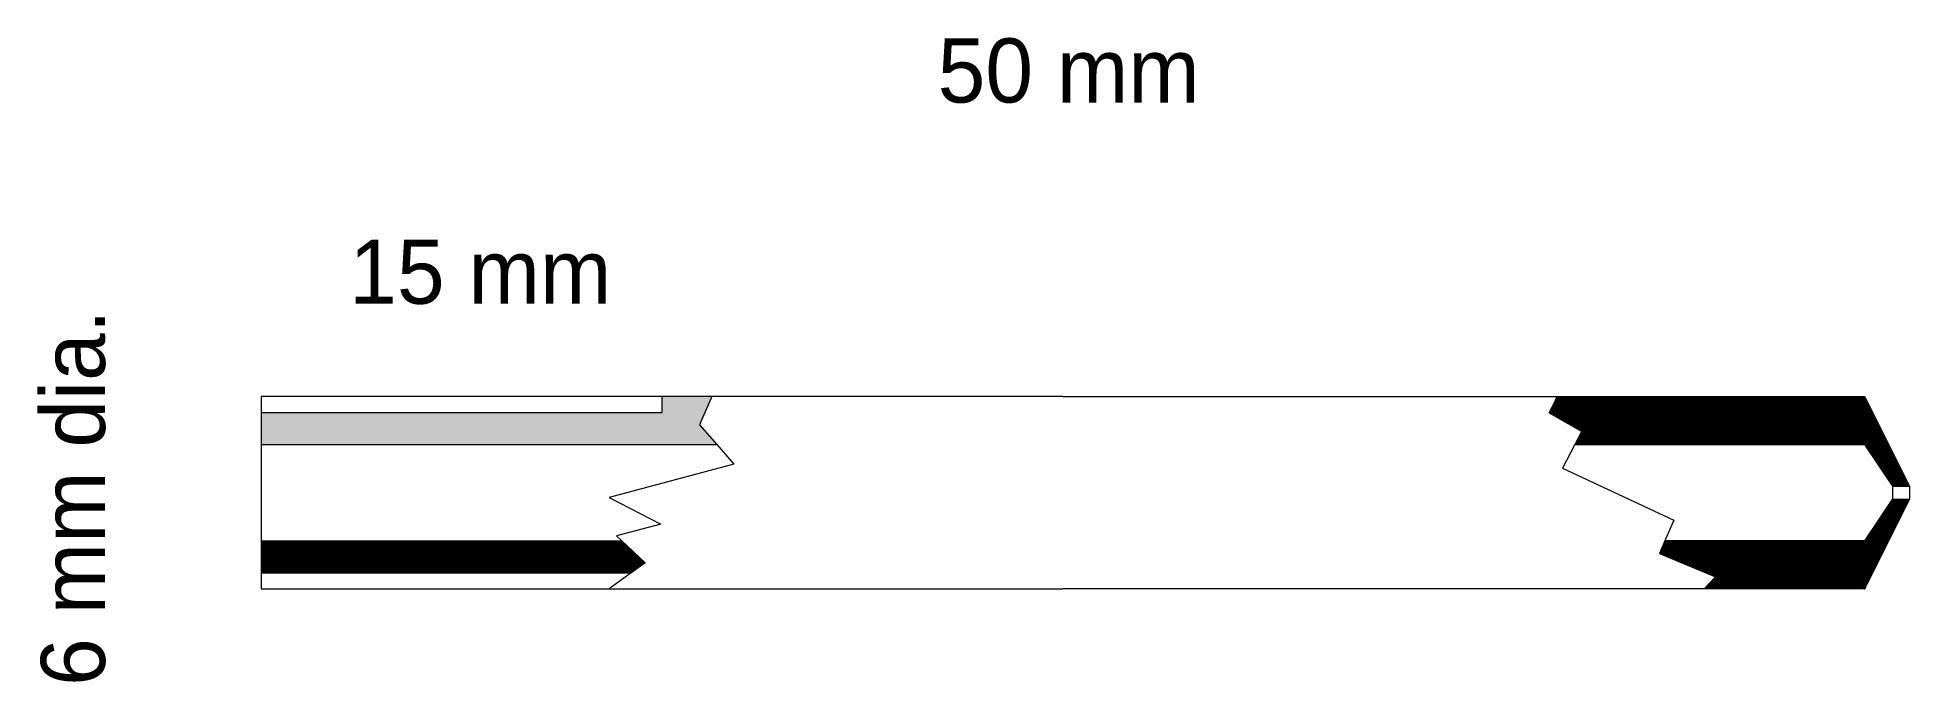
# Model space of a CAD drawing. Header units: millimetres. Extents: x -2698 to 3140, y -389 to 1620.
import ezdxf

# ---------------------------------------------------------------- set-up
doc = ezdxf.new("R2010")
doc.units = ezdxf.units.MM
doc.linetypes.add('CENTER', pattern=[50.8, 31.75, -6.35, 6.35, -6.35])
doc.layers.get('0').update_dxf_attribs({"linetype": 'CONTINUOUS', "lineweight": 0})
pattern_1 = [(45, (0, 0), (-0.0883883476, 0.0883883476), [])]

msp = doc.modelspace()

# ---------------------------------------------------------------- hatches: boundary and pattern name
at = {"lineweight": 5}
h = msp.add_hatch(dxfattribs=at)
h.set_pattern_fill('ANSI31', color=256, scale=50, style=0)
h.set_pattern_definition(pattern_1)
h.paths.add_polyline_path([(-2000, 450), (-750, 450), (-750, 500), (-594.6, 500), (-633.8, 412.1), (-579.6, 350), (-2000, 350)])
h = msp.add_hatch(dxfattribs=at)
h.set_pattern_fill('ANSI31', color=256, scale=50, style=0)
h.set_pattern_definition(pattern_1)
h.paths.add_polyline_path([(3000, 350), (3086.7, 220), (3140, 220), (3000, 500), (2041.1, 500), (2016.1, 448.6), (2117.8, 391.2), (2096.3, 350)])
h = msp.add_hatch(dxfattribs=at)
h.set_pattern_fill('ANSI31', color=256, scale=50, style=0)
h.set_pattern_definition(pattern_1)
h.paths.add_polyline_path([(3086.7, 180), (3000, 50), (2377.2, 50), (2360.4, 10.4), (2535.1, -62.6), (2499.4, -100), (3000, -100), (3140, 180)])
h = msp.add_hatch(dxfattribs=at)
h.set_pattern_fill('ANSI31', color=256, scale=50, style=0)
h.set_pattern_definition(pattern_1)
h.paths.add_polyline_path([(-2000, -50), (-846.9, -50), (-803.3, -18.3), (-875.8, 50), (-2000, 50)])

# ---------------------------------------------------------------- linework, layer by layer
at = {"lineweight": 13}
for p, q in [((-2000, 500), (-2000, 450)), ((-750, 500), (-2000, 500)), ((-594.6, 500), (-750, 500)), ((500, 500), (-594.6, 500)), ((500, 500), (2041.1, 500)), ((2041.1, 500), (3000, 500)), ((3000, 500), (3140, 220)), ((-2000, 450), (-2000, 350)), ((-2000, 350), (-579.6, 350)), ((-2000, 350), (-2000, 50)), ((2096.3, 350), (3000, 350)), ((3000, 350), (3086.7, 220)), ((3086.7, 180), (3000, 50)), ((3140, 180), (3000, -100)), ((3086.7, 220), (3140, 220)), ((3086.7, 220), (3086.7, 180)), ((3086.7, 180), (3140, 180)), ((3140, 220), (3140, 180)), ((-2000, 50), (-875.8, 50)), ((-2000, 50), (-2000, -50)), ((3000, 50), (2377.2, 50)), ((-2000, -50), (-2000, -100)), ((-2000, -100), (-915.5, -100)), ((-915.5, -100), (500, -100)), ((2499.4, -100), (500, -100)), ((3000, -100), (2499.4, -100))]:
    msp.add_line(p, q, dxfattribs=at)
at = {"lineweight": 5}
for p, q in [((-750, 450), (-750, 500)), ((-594.6, 500), (-633.8, 412.1)), ((2041.1, 500), (2016.1, 448.6)), ((-2000, 450), (-750, 450)), ((-633.8, 412.1), (-579.6, 350)), ((2016.1, 448.6), (2117.8, 391.2)), ((2117.8, 391.2), (2096.3, 350)), ((-579.6, 350), (-526.8, 289.5)), ((2096.3, 350), (2057.8, 276.5)), ((-526.8, 289.5), (-915.5, 185.2)), ((2057.8, 276.5), (2404.7, 114.8)), ((-915.5, 185.2), (-753.8, 101.7)), ((-753.8, 101.7), (-892, 65.2)), ((-892, 65.2), (-875.8, 50)), ((2404.7, 114.8), (2377.2, 50)), ((-875.8, 50), (-803.3, -18.3)), ((2377.2, 50), (2360.4, 10.4)), ((2360.4, 10.4), (2535.1, -62.6)), ((-2000, -50), (-846.9, -50)), ((-846.9, -50), (-915.5, -100)), ((-803.3, -18.3), (-846.9, -50)), ((2535.1, -62.6), (2499.4, -100))]:
    msp.add_line(p, q, dxfattribs=at)

# ---------------------------------------------------------------- texts
at = {"linetype": 'CENTER', "lineweight": 5, "char_height": 200, "width": 100, "attachment_point": 1}
for s, insert in [('50\\~mm', (109.1, 1616.6)), ('15\\~mm', (-1725.8, 989.1))]:
    msp.add_mtext(s, dxfattribs=dict(at, insert=insert))
at = {"linetype": 'CENTER', "lineweight": 5, "insert": (-2687.5, -402.4), "char_height": 200, "width": 100, "attachment_point": 1, "rotation": 90}
msp.add_mtext('6\\~mm\\~dia.', dxfattribs=at)

doc.saveas('drawing.dxf')
